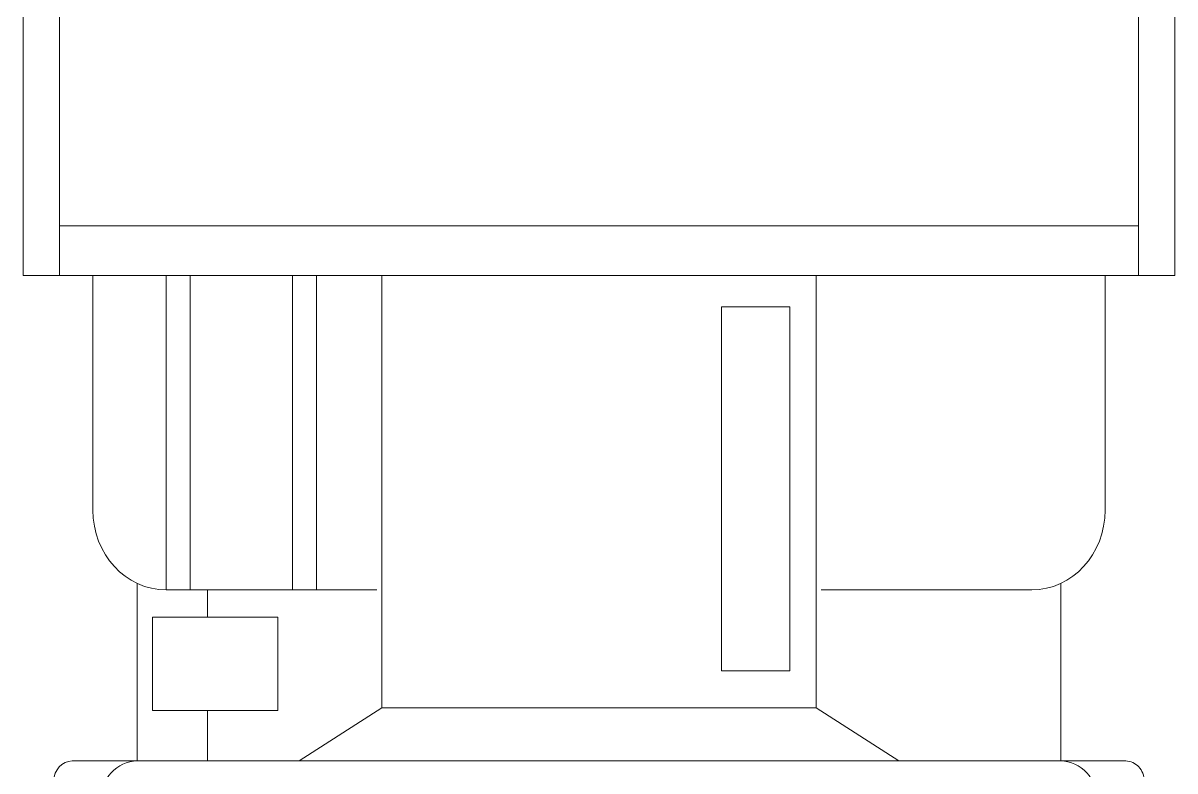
# Model space of a CAD drawing. Header units: millimetres. Extents: x -284281 to 1648660, y -821378 to -151356.
# Drawn here: x -221174 to -218674, y -201374 to -199750 of the extents above; entities that cross this region are included whole.
import ezdxf

# ---------------------------------------------------------------- set-up
doc = ezdxf.new("R2010")
doc.units = ezdxf.units.MM
doc.header["$MEASUREMENT"] = 0
doc.layers.add('Cars', color=7, linetype='Continuous')

# ---------------------------------------------------------------- blocks, each defined once
blk = doc.blocks.new('Truck Elev 02 16')
at = {"layer": 'Cars', "color": 25, "linetype": 'Continuous', "lineweight": 5, "true_color": 0x9a6861}
for p, q in [((-3393.4, 1250.1), (-15000.1, 1250.1)), ((-3393.4, -1250.1), (-3393.4, 1250.1)), ((-3393.4, 1170.6), (-15000.1, 1170.6)), ((-3501.1, -1170.6), (-3501.1, 1170.6)), ((-2339.3, 1143.4), (-2339.3, -1143.4)), ((-3393.4, 1098.4), (-2883.9, 1098.4)), ((-2339.3, 1002.3), (-2724.8, 1002.3)), ((-2710.7, 939.4), (-2710.7, 482)), ((-2454.7, 471.3), (-2339.3, 650.5)), ((-2454.7, 471.3), (-3393.4, 471.3)), ((-2454.7, -471.3), (-2454.7, 471.3)), ((-2535.1, 414.5), (-3325.6, 414.5)), ((-3325.6, 414.5), (-3325.6, 265.6)), ((-2535.1, 265.6), (-2535.1, 414.5)), ((-3325.6, 265.6), (-2535.1, 265.6)), ((-2454.7, -471.3), (-3393.4, -471.3)), ((-2454.7, -471.3), (-2339.3, -650.5)), ((-2710.7, -939.4), (-2710.7, -482)), ((-2710.7, -612.9), (-3393.4, -612.9)), ((-2710.7, -665.2), (-3393.4, -665.2)), ((-2448.6, -697.1), (-2651.5, -697.1)), ((-2651.5, -968.9), (-2651.5, -697.1)), ((-2448.6, -697.1), (-2448.6, -968.9)), ((-2651.5, -849.7), (-2710.7, -849.7)), ((-2448.6, -849.7), (-2339.3, -849.7)), ((-2710.7, -887.1), (-3393.4, -887.1)), ((-2710.7, -939.4), (-3393.4, -939.4)), ((-2448.6, -968.9), (-2651.5, -968.9)), ((-2339.3, -1002.3), (-2724.8, -1002.3)), ((-3393.4, -1098.4), (-2883.9, -1098.4)), ((-15000.1, -1170.6), (-3393.4, -1170.6)), ((-15000.1, -1250.1), (-3393.4, -1250.1))]:
    blk.add_line(p, q, dxfattribs=at)
for centre, major_axis, start_param, end_param in [((-2296, 1143.4), (43.3, 0), 1.570796, 3.141593), ((-2883.9, 939.4), (173.2, 0), 0, 1.570796), ((-2252.7, 1002.3), (86.6, 0), 1.570796, 3.141593), ((-2883.9, -939.4), (173.2, 0), 4.712389, 6.283185), ((-2252.7, -1002.3), (86.6, 0), 3.141593, 4.712389), ((-2296, -1143.4), (43.3, 0), 3.141593, 4.712389)]:
    blk.add_ellipse(centre, major_axis=major_axis, ratio=0.918295, start_param=start_param, end_param=end_param, dxfattribs=at)

msp = doc.modelspace()

# ---------------------------------------------------------------- block references
at = {"layer": 'Cars', "color": 7, "linetype": 'Continuous', "lineweight": 5, "zscale": 1000, "rotation": 269.9999999999999}
msp.add_blockref('Truck Elev 02 16', (-219924.08752, -203691.28003), dxfattribs=at)

doc.saveas('drawing.dxf')
